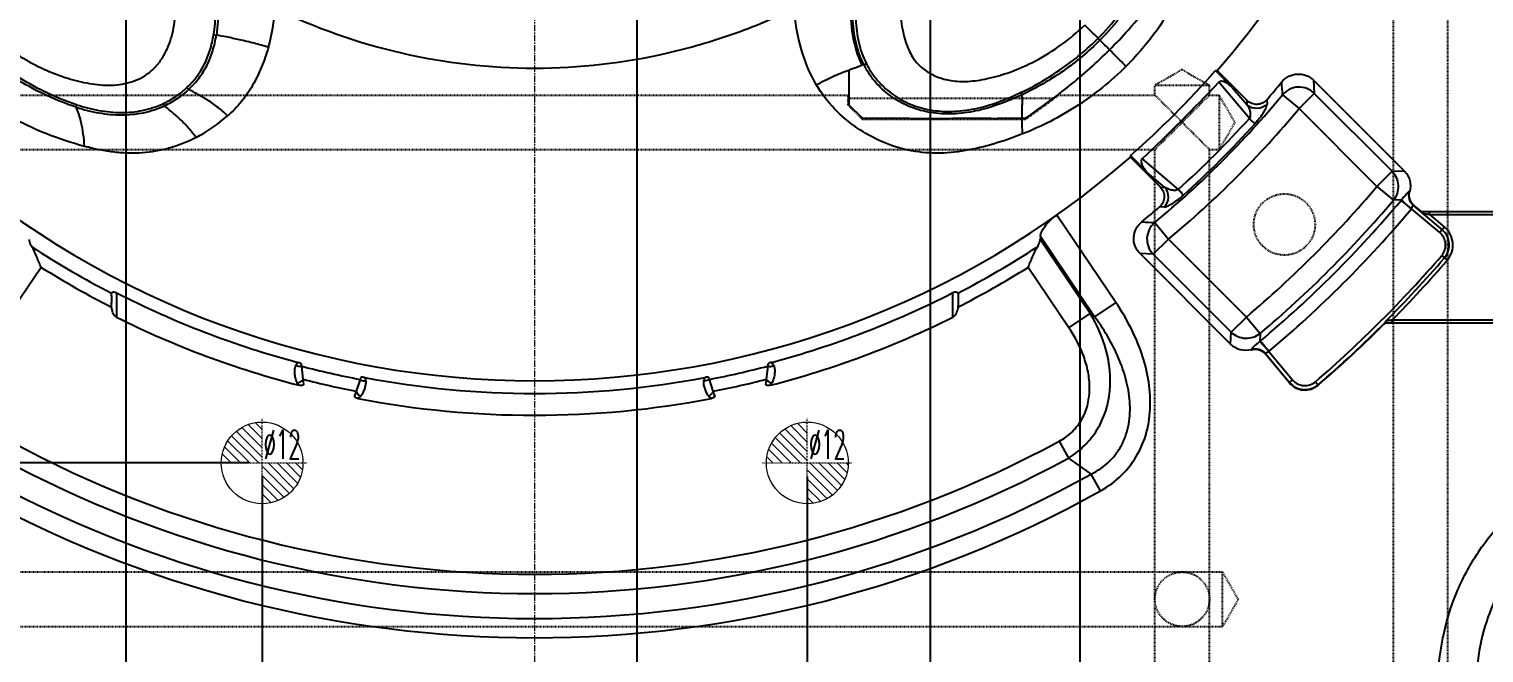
# Model space of a CAD drawing. Header units: millimetres. Extents: x 2164 to 3649, y 875 to 1925.
# Drawn here: x 2832.6 to 3046, y 1226.9 to 1318.5 of the extents above; entities that cross this region are included whole.
import ezdxf

# ---------------------------------------------------------------- set-up
doc = ezdxf.new("R2010")
doc.units = ezdxf.units.MM
doc.linetypes.add('CENTER', pattern=[0.6, 0.375, -0.075, 0.075, -0.075])
doc.linetypes.add('HIDDEN', pattern=[0.2, 0.1, -0.1])
doc.layers.add('21', color=7, linetype='Continuous')
for name, color, linetype, lineweight in [('center', 1, 'CENTER', 9), ('dim', 82, 'Continuous', 9), ('epin', 13, 'Continuous', 9)]:
    doc.layers.add(name, color=color, linetype=linetype, lineweight=lineweight)
doc.styles.get("Standard").update_dxf_attribs({"font": 'arial.ttf'})
doc.styles.add('TXT05', font='txt.shx', dxfattribs={"width": 0.5, "bigfont": 'gbcbig.shx'})
doc.dimstyles.new('ISO-25', dxfattribs={"dimscale": 4, "dimtxt": 2.5, "dimasz": 2.5, "dimexe": 1.25, "dimexo": 0.625, "dimtad": 1, "dimtxsty": 'Standard', "dimcen": 2.5, "dimadec": 0, "dimazin": 0, "dimtfac": 1, "dimtmove": 0, "dimatfit": 3, "dimfxl": 0, "dimarcsym": 0})

# ---------------------------------------------------------------- blocks, each defined once
blk = doc.blocks.new('epin_ejp_12')
at = {"layer": 'epin'}
h = blk.add_hatch(dxfattribs=at)
h.set_pattern_fill('_ANSI31', color=123, scale=0.3, angle=90, style=0)
h.set_pattern_definition([(135, (-280.0935, 312.8935), (-0.6735192, -0.6735192), [])])
h.paths.add_polyline_path([(0, 6, 0.414214), (-6, 0), (0, 0)])
h.paths.add_polyline_path([(6, 0), (0, 0), (0, -6, 0.414214)])
at = {"layer": 'epin', "color": 1, "linetype": 'CENTER', "ltscale": 0.373186}
for p, q in [((0, -6.6), (0, 6.6)), ((-6.6, 0), (6.6, 0))]:
    blk.add_line(p, q, dxfattribs=at)
at = {"layer": 'epin'}
blk.add_circle((0, 0), 6, dxfattribs=at)
at = {"layer": 'epin', "color": 6, "style": 'TXT05', "width": 0.5}
blk.add_text('%%c12', height=4.2, dxfattribs=at).set_placement((0.24, 0.6))
blk = doc.blocks.new('*D6')
at = {"layer": 'Defpoints', "color": 0, "transparency": 16777216}
for p in [(2906.76, 1399.78), (2946.76, 1254.78), (2946.76, 1163.77)]:
    blk.add_point(p, dxfattribs=at)
at = {"layer": 'dim', "color": 0, "lineweight": -2, "transparency": 16777216}
blk.add_line((2946.76, 1252.78), (2946.76, 1147.08), dxfattribs=at)
at = {"layer": 'dim', "color": 0, "transparency": 16777216, "insert": (2939.66, 1154.42), "char_height": 10, "attachment_point": 5, "rotation": 90}
blk.add_mtext('40', dxfattribs=at)
blk = doc.blocks.new('*D7')
at = {"layer": 'Defpoints', "color": 0, "transparency": 16777216}
for p in [(2906.76, 1399.78), (2906.76, 1189.78), (2906.76, 1161.49)]:
    blk.add_point(p, dxfattribs=at)
at = {"layer": 'dim', "color": 0, "lineweight": -2, "transparency": 16777216}
blk.add_line((2906.76, 1187.78), (2906.76, 1152.97), dxfattribs=at)
at = {"layer": 'dim', "color": 0, "transparency": 16777216, "insert": (2899.66, 1156.23), "char_height": 10, "attachment_point": 5, "rotation": 90}
blk.add_mtext('0', dxfattribs=at)
blk = doc.blocks.new('*D8')
at = {"layer": 'Defpoints', "color": 0, "transparency": 16777216}
for p in [(2906.76, 1399.78), (2866.76, 1254.78), (2866.76, 1161.36)]:
    blk.add_point(p, dxfattribs=at)
at = {"layer": 'dim', "color": 0, "lineweight": -2, "transparency": 16777216}
blk.add_line((2866.76, 1252.78), (2866.76, 1144.66), dxfattribs=at)
at = {"layer": 'dim', "color": 0, "transparency": 16777216, "insert": (2859.66, 1152.01), "char_height": 10, "attachment_point": 5, "rotation": 90}
blk.add_mtext('40', dxfattribs=at)
blk = doc.blocks.new('*D11')
at = {"layer": 'Defpoints', "color": 0, "transparency": 16777216}
for p in [(2826.76, 1461.78), (2906.76, 1399.78), (2826.76, 1163.86)]:
    blk.add_point(p, dxfattribs=at)
at = {"layer": 'dim', "color": 0, "lineweight": -2, "transparency": 16777216}
blk.add_line((2826.76, 1459.78), (2826.76, 1147.56), dxfattribs=at)
at = {"layer": 'dim', "color": 0, "transparency": 16777216, "insert": (2819.66, 1154.71), "char_height": 10, "attachment_point": 5, "rotation": 90}
blk.add_mtext('80', dxfattribs=at)
blk = doc.blocks.new('*D12')
at = {"layer": 'Defpoints', "color": 0, "transparency": 16777216}
for p in [(2906.76, 1399.78), (2685.49, 1254.78), (2866.76, 1254.78)]:
    blk.add_point(p, dxfattribs=at)
at = {"layer": 'dim', "color": 0, "lineweight": -2, "transparency": 16777216}
blk.add_line((2864.76, 1254.78), (2662.27, 1254.78), dxfattribs=at)
at = {"layer": 'dim', "color": 0, "transparency": 16777216, "insert": (2672.88, 1261.88), "char_height": 10, "attachment_point": 5}
blk.add_mtext('145', dxfattribs=at)
blk = doc.blocks.new('*D23')
at = {"layer": 'Defpoints', "color": 0, "transparency": 16777216}
for p in [(2906.76, 1399.78), (2986.76, 1337.78), (2986.76, 1163.48)]:
    blk.add_point(p, dxfattribs=at)
at = {"layer": 'dim', "color": 0, "lineweight": -2, "transparency": 16777216}
blk.add_line((2986.76, 1335.78), (2986.76, 1147.18), dxfattribs=at)
at = {"layer": 'dim', "color": 0, "transparency": 16777216, "insert": (2979.66, 1154.33), "char_height": 10, "attachment_point": 5, "rotation": 90}
blk.add_mtext('80', dxfattribs=at)
blk = doc.blocks.new('*D24')
at = {"layer": 'Defpoints', "color": 0, "transparency": 16777216}
for p in [(2906.76, 1399.78), (2921.76, 1339.78), (2921.76, 1165.15)]:
    blk.add_point(p, dxfattribs=at)
at = {"layer": 'dim', "color": 0, "lineweight": -2, "transparency": 16777216}
blk.add_line((2921.76, 1337.78), (2921.76, 1149.69), dxfattribs=at)
at = {"layer": 'dim', "color": 0, "transparency": 16777216, "insert": (2914.66, 1156.42), "char_height": 10, "attachment_point": 5, "rotation": 90}
blk.add_mtext('15', dxfattribs=at)
blk = doc.blocks.new('*D25')
at = {"layer": 'Defpoints', "color": 0, "transparency": 16777216}
for p in [(2846.76, 1414.78), (2906.76, 1399.78), (2846.76, 1161.71)]:
    blk.add_point(p, dxfattribs=at)
at = {"layer": 'dim', "color": 0, "lineweight": -2, "transparency": 16777216}
blk.add_line((2846.76, 1412.78), (2846.76, 1145.37), dxfattribs=at)
at = {"layer": 'dim', "color": 0, "transparency": 16777216, "insert": (2839.66, 1152.54), "char_height": 10, "attachment_point": 5, "rotation": 90}
blk.add_mtext('60', dxfattribs=at)
blk = doc.blocks.new('*D33')
at = {"layer": 'Defpoints', "color": 0, "transparency": 16777216}
for p in [(2906.76, 1399.78), (2964.76, 1376.99), (2964.76, 1164.76)]:
    blk.add_point(p, dxfattribs=at)
at = {"layer": 'dim', "color": 0, "lineweight": -2, "transparency": 16777216}
blk.add_line((2964.76, 1374.99), (2964.76, 1148.42), dxfattribs=at)
at = {"layer": 'dim', "color": 0, "transparency": 16777216, "insert": (2957.66, 1155.59), "char_height": 10, "attachment_point": 5, "rotation": 90}
blk.add_mtext('58', dxfattribs=at)

msp = doc.modelspace()

# ---------------------------------------------------------------- linework, layer by layer
at = {"layer": '21', "color": 8, "linetype": 'HIDDEN'}
for p, q in [((3032.76, 1189.779), (3032.76, 1360.779)), ((3040.76, 1189.779), (3040.76, 1360.779)), ((3001.76, 1312.511), (2997.76, 1310.202)), ((3001.76, 1312.511), (3005.76, 1310.202)), ((2706.76, 1308.779), (2952.735, 1308.779)), ((2952.735, 1307.318), (2952.735, 1308.779)), ((2983.635, 1308.779), (2997.76, 1308.779)), ((3005.76, 1310.202), (2997.76, 1310.202)), ((2997.76, 1308.779), (2997.76, 1310.202)), ((2997.76, 1308.779), (3001.76, 1304.779)), ((3005.76, 1308.779), (3001.76, 1304.779)), ((3005.76, 1308.779), (3005.76, 1310.202)), ((3005.76, 1308.779), (3007.183, 1308.779)), ((3009.493, 1304.779), (3007.183, 1308.779)), ((3007.183, 1308.779), (3007.183, 1300.779)), ((2982.956, 1308.263), (2952.735, 1308.263)), ((2954.793, 1305.259), (2952.735, 1307.318)), ((2954.793, 1305.259), (2978.801, 1305.259)), ((2997.76, 1300.779), (3001.76, 1304.779)), ((3005.76, 1300.779), (3001.76, 1304.779)), ((3009.493, 1304.779), (3007.183, 1300.779)), ((2706.76, 1300.779), (2997.76, 1300.779)), ((2997.76, 1189.779), (2997.76, 1300.779)), ((3005.76, 1300.779), (3007.183, 1300.779)), ((3005.76, 1189.779), (3005.76, 1300.779)), ((2706.77, 1238.779), (3007.683, 1238.779)), ((3009.993, 1234.779), (3007.683, 1238.779)), ((3007.683, 1230.779), (3007.683, 1238.779)), ((3009.993, 1234.779), (3007.683, 1230.779)), ((2707.577, 1230.779), (3007.683, 1230.779))]:
    msp.add_line(p, q, dxfattribs=at)
at = {"layer": '21', "color": 7, "linetype": 'Continuous'}
for p, q in [((3009.167, 1309.853), (3006.648, 1312.373)), ((3006.896, 1312.374), (3011.295, 1307.975)), ((3011.624, 1305.352), (3007.13, 1310.645)), ((3021.045, 1310.953), (3034.328, 1297.67)), ((3021.045, 1310.953), (3021.139, 1309.024)), ((3009.167, 1309.853), (3011.32, 1307.316)), ((3016.485, 1308.807), (3018.911, 1306.796)), ((3018.911, 1306.796), (3021.139, 1309.024)), ((3032.571, 1297.593), (3021.139, 1309.024)), ((2954.835, 1305.359), (2952.835, 1307.359)), ((3011.32, 1307.316), (3011.295, 1307.975)), ((3014.186, 1308.089), (3014.207, 1307.425)), ((3030.342, 1295.364), (3018.911, 1306.796)), ((2998.567, 1295.247), (2994.17, 1299.644)), ((2994.171, 1299.892), (2996.691, 1297.372)), ((2995.9, 1299.409), (3001.189, 1294.918)), ((2999.225, 1295.222), (2996.691, 1297.372)), ((3032.571, 1297.593), (3030.342, 1295.364)), ((3032.571, 1297.593), (3034.328, 1297.67)), ((2998.567, 1295.247), (2999.225, 1295.222)), ((3030.342, 1295.364), (3032.749, 1293.33)), ((3035.14, 1294.6), (3035.09, 1294.595)), ((2999.116, 1292.335), (2998.453, 1292.356)), ((3033.932, 1293.393), (3032.749, 1293.33)), ((3039.563, 1288.58), (3035.388, 1292.064)), ((3035.708, 1292.552), (3035.782, 1292.56)), ((3036.885, 1291.574), (3035.708, 1292.552)), ((3052.56, 1291.634), (3036.897, 1291.634)), ((3036.91, 1291.478), (3039.904, 1288.99)), ((3038.035, 1291.237), (3038.035, 1291.634)), ((2992.024, 1278.346), (2983.377, 1291.166)), ((2997.735, 1290.057), (2999.746, 1287.631)), ((3038.035, 1291.237), (3052.56, 1291.237)), ((3038.035, 1291.237), (3040.245, 1289.4)), ((3040.245, 1289.4), (3039.563, 1288.58)), ((2980.961, 1288.025), (2980.93, 1287.592)), ((2988.255, 1276.732), (2980.93, 1287.592)), ((2988.907, 1276.244), (2980.961, 1288.025)), ((2997.518, 1285.403), (2999.746, 1287.631)), ((2999.746, 1287.631), (3011.177, 1276.2)), ((2997.518, 1285.403), (2995.589, 1285.497)), ((3008.872, 1272.214), (2995.589, 1285.497)), ((2997.518, 1285.403), (3008.949, 1273.971)), ((3039.843, 1285.232), (3040.651, 1284.536)), ((2834.329, 1283.487), (2828.362, 1274.641)), ((2985.139, 1274.631), (2979.165, 1283.487)), ((2844.64, 1279.322), (2844.64, 1278.313)), ((2845.399, 1279.758), (2845.405, 1276.164)), ((2968.122, 1276.181), (2968.128, 1279.775)), ((2968.887, 1279.339), (2968.887, 1278.33)), ((2985.139, 1274.631), (2988.255, 1276.732)), ((2988.255, 1276.732), (2988.907, 1276.244)), ((2992.024, 1278.346), (2988.907, 1276.244)), ((3011.177, 1276.2), (3008.949, 1273.971)), ((3011.177, 1276.2), (3013.211, 1273.792)), ((3031.575, 1275.36), (3067.56, 1275.36)), ((3067.56, 1275.757), (3032.563, 1275.757)), ((3032.563, 1275.36), (3032.563, 1275.757)), ((3008.872, 1272.214), (3008.949, 1273.971)), ((3013.211, 1273.792), (3013.149, 1272.61)), ((3011.946, 1271.452), (3011.942, 1271.401)), ((3013.981, 1270.759), (3013.99, 1270.833)), ((3017.466, 1266.567), (3013.981, 1270.759)), ((3013.99, 1270.833), (3017.507, 1266.601)), ((3014.477, 1271.154), (3017.961, 1266.979)), ((2872.801, 1267.052), (2872.569, 1268.985)), ((2940.953, 1268.992), (2940.72, 1267.06)), ((2872.893, 1266.292), (2872.801, 1267.052)), ((2881.137, 1267.041), (2880.555, 1265.307)), ((2932.964, 1265.312), (2932.383, 1267.046)), ((2940.72, 1267.06), (2940.629, 1266.299)), ((3017.961, 1266.979), (3017.466, 1266.567)), ((3021.309, 1266.699), (3021.73, 1266.21)), ((2880.555, 1265.307), (2880.327, 1264.625)), ((2933.193, 1264.63), (2932.964, 1265.312)), ((2983.714, 1257.971), (2985.063, 1255.485)), ((2989.771, 1250.672), (2988.395, 1253.143))]:
    msp.add_line(p, q, dxfattribs=at)
msp.add_lwpolyline([(2881.223, 1267.298), (2881.213, 1267.285), (2881.198, 1267.273), (2881.182, 1267.265)], dxfattribs=at)
at = {"layer": '21', "color": 8, "linetype": 'HIDDEN'}
for centre, radius in [((3016.76, 1289.779), 4.5), ((3001.76, 1234.779), 4)]:
    msp.add_circle(centre, radius, dxfattribs=at)
at = {"layer": '21', "color": 7, "linetype": 'Continuous'}
for centre, radius, start, end in [((2906.747, 1399.765), 132.914, 318.89166, 343.06632), ((2839.619, 1323.462), 29.106, 344.74544, 356.13381), ((2978.566, 1253.817), 63.951, 111.59467, 111.80324), ((2906.747, 1399.765), 132.726, 311.19745, 318.82084), ((2783.728, 1522.711), 308.027, 313.53599, 316.49116), ((2906.764, 1399.779), 141.233, 319.51753, 320.9025), ((2646.435, 1287.543), 370.66, 3.28876, 3.58374), ((2906.764, 1399.779), 142.53, 309.6622, 320.33721), ((3018.911, 1306.796), 3.151, 44.99938, 140.33721), ((2906.764, 1399.779), 145.681, 309.6622, 320.33721), ((2846.9, 1322.234), 22.158, 297.30294, 311.86696), ((2978.508, 1351.23), 45.871, 269.68147, 270.32752), ((2905.452, 1401.096), 142.966, 312.04011, 317.95641), ((2906.114, 1400.433), 143.154, 312.02171, 317.97483), ((2906.747, 1399.765), 132.914, 228.88273, 311.12661), ((2906.764, 1399.779), 161.784, 310.19475, 319.80459), ((2906.764, 1399.779), 141.233, 309.09691, 310.48191), ((2906.764, 1399.779), 164.936, 310.19475, 319.80459), ((2906.764, 1399.779), 165.8, 309.94725, 320.0521), ((2906.764, 1399.779), 167.77, 309.94347, 320.05587), ((3045.953, 1283.201), 15.76, 139.70842, 140.05216), ((3019.005, 1660.108), 370.662, 266.41535, 266.71033), ((2999.746, 1287.631), 3.151, 129.6622, 224.99938), ((3038.058, 1286.769), 3.422, 319.27993, 50.27221), ((3038.058, 1286.769), 2.355, 319.27993, 50.27221), ((3038.058, 1286.769), 2.889, 319.27993, 50.27221), ((2906.747, 1399.765), 135.173, 236.92117, 242.66503), ((2906.747, 1399.765), 135.173, 297.35088, 303.07883), ((2906.764, 1399.779), 175.588, 310.71942, 319.27993), ((2906.747, 1399.765), 136.986, 238.08535, 243.05404), ((2906.747, 1399.765), 136.986, 296.96161, 301.91465), ((2906.764, 1399.779), 176.121, 315.1412, 319.27993), ((2906.764, 1399.779), 176.655, 315.40755, 319.27993), ((2906.747, 1399.765), 134.779, 242.92378, 255.08804), ((2906.747, 1399.765), 134.779, 284.94544, 297.09219), ((2906.747, 1399.765), 137.986, 243.60551, 255.49248), ((2906.747, 1399.765), 137.986, 284.51985, 296.41), ((2906.764, 1399.779), 176.179, 310.71942, 315.11127), ((2906.764, 1399.779), 176.233, 310.71942, 315.09024), ((3023.34, 1260.588), 15.76, 129.94719, 130.29105), ((2906.747, 1399.765), 135.173, 255.35408, 259.07858), ((2906.747, 1399.765), 135.173, 280.93259, 284.65838), ((2906.747, 1399.765), 136.986, 255.65251, 258.9773), ((2906.747, 1399.765), 134.779, 259.32031, 280.69086), ((2880.865, 1266.751), 1.069, 26.91103, 32.24956), ((2906.747, 1399.765), 136.986, 281.03372, 284.35975), ((3019.773, 1268.484), 3, 219.72713, 310.71942), ((3019.773, 1268.484), 2.946, 219.72713, 310.71942), ((3019.773, 1268.484), 2.355, 219.72713, 310.71942), ((2906.747, 1399.765), 137.986, 259.17303, 280.83705), ((2906.76, 1399.779), 161.343, 241.50452, 298.48688), ((2906.76, 1399.779), 164.172, 241.50452, 298.48688), ((2906.76, 1399.779), 167.828, 240.88633, 299.10529), ((2906.76, 1399.779), 170.657, 240.88633, 299.10529)]:
    msp.add_arc(centre, radius, start, end, dxfattribs=at)
for points, knots in [([(2859.644, 1317.616), (2859.831, 1318.712), (2860.011, 1320.947), (2859.62, 1325.502), (2858.269, 1330.03), (2856.108, 1334.275), (2854.201, 1337.34), (2852.139, 1340.227), (2850.602, 1341.989), (2849.791, 1342.809)], [0, 0, 0, 0, 0.1192729, 0.2391719, 0.4891579, 0.61961, 0.7497571, 0.8761928, 1, 1, 1, 1]), ([(2850.082, 1343.101), (2850.566, 1342.593), (2851.482, 1341.586), (2852.727, 1340.054), (2853.825, 1338.572), (2855.098, 1336.716), (2856.499, 1334.406), (2857.982, 1331.54), (2859.189, 1328.476), (2859.885, 1325.746), (2860.213, 1323.438), (2860.365, 1320.887), (2860.258, 1318.904), (2860.047, 1317.565)], [0, 0, 0, 0, 0.0742213, 0.1439189, 0.2087754, 0.2692962, 0.3819747, 0.4944176, 0.6102208, 0.7296899, 0.7914623, 0.856566, 1, 1, 1, 1]), ([(2825.723, 1318.742), (2826.124, 1318.34), (2826.969, 1317.583), (2828.294, 1316.519), (2829.65, 1315.502), (2831.058, 1314.565), (2832.507, 1313.705), (2834.481, 1312.668), (2837.033, 1311.584), (2839.677, 1310.8), (2841.823, 1310.396), (2843.958, 1310.163), (2846.112, 1310.266), (2848.147, 1310.858), (2849.561, 1311.564), (2850.81, 1312.539), (2851.853, 1313.747), (2852.675, 1315.134), (2853.299, 1316.641), (2853.729, 1318.234), (2854.062, 1320.434), (2854.084, 1323.253), (2853.419, 1326.589), (2852.075, 1329.724), (2850.602, 1332.151), (2849.289, 1334.002), (2848.591, 1334.897), (2848.227, 1335.333)], [0, 0, 0, 0, 0.0321184, 0.0641756, 0.0961792, 0.1280856, 0.159872, 0.1915255, 0.2543419, 0.3164789, 0.3472845, 0.3778678, 0.4380258, 0.4677587, 0.4973295, 0.5269753, 0.55686, 0.5871599, 0.6178725, 0.6489542, 0.6803518, 0.7436728, 0.8074636, 0.8715297, 0.9357365, 0.9678663, 1, 1, 1, 1]), ([(2966.751, 1335.745), (2965.879, 1334.632), (2964.547, 1332.883), (2962.904, 1330.442), (2961.808, 1328.544), (2961.01, 1326.706), (2960.535, 1324.953), (2960.321, 1323.273), (2960.312, 1321.102), (2960.568, 1318.992), (2961.044, 1317.019), (2961.588, 1315.404), (2962.325, 1314.035), (2963.278, 1313.009), (2964.302, 1312.189), (2965.809, 1311.371), (2967.939, 1310.795), (2970.447, 1310.714), (2973.365, 1311.161), (2976.722, 1312.136), (2980.404, 1313.774), (2984.084, 1316.095), (2986.396, 1318.005), (2987.458, 1319.053)], [0, 0, 0, 0, 0.0813787, 0.1264739, 0.1692607, 0.2073758, 0.2414944, 0.2734185, 0.3045897, 0.3662675, 0.395151, 0.4213181, 0.4643287, 0.483175, 0.5016157, 0.5396599, 0.580927, 0.6274538, 0.6829999, 0.7502207, 0.8281612, 0.9141125, 1, 1, 1, 1]), ([(2989.418, 1317.102), (2990.506, 1318.19), (2992.551, 1320.504), (2995.209, 1324.266), (2997.435, 1328.261), (2998.56, 1331.08), (2999.015, 1332.514)], [0, 0, 0, 0, 0.252138, 0.5046016, 0.7534735, 1, 1, 1, 1]), ([(2999.378, 1332.457), (2998.437, 1329.549), (2996.376, 1325.369), (2992.865, 1320.288), (2990.798, 1317.941), (2989.684, 1316.833)], [0, 0, 0, 0, 0.4950651, 0.7454965, 1, 1, 1, 1]), ([(3005.267, 1333.714), (3005.021, 1332.773), (3004.461, 1330.895), (3003.454, 1328.133), (3002.284, 1325.408), (3000.445, 1321.836), (2997.671, 1317.551), (2994.976, 1314.451), (2993.524, 1312.997)], [0, 0, 0, 0, 0.1211409, 0.2438768, 0.3661131, 0.4902461, 0.7440637, 1, 1, 1, 1]), ([(2991.104, 1315.417), (2992.046, 1316.351), (2994.323, 1318.767), (2997.679, 1322.885), (3000.013, 1326.112), (3001.149, 1327.745)], [0, 0, 0, 0, 0.2500203, 0.6250151, 1, 1, 1, 1]), ([(2868.658, 1321.499), (2874.556, 1318.637), (2887.048, 1314.247), (2906.74, 1311.975), (2923.179, 1313.875), (2935.802, 1317.531), (2941.879, 1320.064), (2944.833, 1321.496)], [0, 0, 0, 0, 0.2499302, 0.4997953, 0.7496651, 0.8748557, 1, 1, 1, 1]), ([(2948.112, 1310.25), (2947.105, 1311.914), (2945.629, 1315.616), (2944.973, 1319.515), (2944.833, 1321.496)], [0, 0, 0, 0, 0.4946505, 1, 1, 1, 1]), ([(2954.814, 1313.192), (2954.129, 1314.558), (2953.237, 1317.582), (2953.141, 1320.695), (2953.219, 1322.26)], [0, 0, 0, 0, 0.4938543, 1, 1, 1, 1]), ([(2955.029, 1313.279), (2954.694, 1313.952), (2953.998, 1315.732), (2953.433, 1318.765), (2953.394, 1321.086), (2953.45, 1322.249)], [0, 0, 0, 0, 0.2454202, 0.6201526, 1, 1, 1, 1]), ([(2953.869, 1322.218), (2953.829, 1321.438), (2953.822, 1319.517), (2954.177, 1316.522), (2954.911, 1314.398), (2955.4, 1313.433)], [0, 0, 0, 0, 0.2602132, 0.6393649, 1, 1, 1, 1]), ([(2855.728, 1309.868), (2856.778, 1310.859), (2858.121, 1312.665), (2859.186, 1315.414), (2859.523, 1316.877), (2859.644, 1317.616)], [0, 0, 0, 0, 0.4912828, 0.7452038, 1, 1, 1, 1]), ([(2856.019, 1309.622), (2856.564, 1310.138), (2857.564, 1311.251), (2858.742, 1313.165), (2859.588, 1315.285), (2859.924, 1316.789), (2860.047, 1317.565)], [0, 0, 0, 0, 0.2481769, 0.4920463, 0.7401079, 1, 1, 1, 1]), ([(2859.644, 1317.616), (2859.748, 1317.585), (2859.885, 1317.581), (2860.02, 1317.57), (2860.047, 1317.565)], [0, 0, 0, 0, 0.7957102, 1, 1, 1, 1]), ([(2867.699, 1315.804), (2867, 1315.999), (2865.588, 1316.388), (2863.531, 1316.877), (2861.68, 1317.276), (2860.546, 1317.488), (2860.047, 1317.565)], [0, 0, 0, 0, 0.2769808, 0.5594279, 0.8072369, 1, 1, 1, 1]), ([(2978.145, 1309.177), (2979.182, 1309.668), (2981.215, 1310.75), (2985.103, 1313.235), (2987.782, 1315.468), (2989.418, 1317.102)], [0, 0, 0, 0, 0.2486675, 0.498663, 1, 1, 1, 1]), ([(2989.418, 1317.102), (2989.444, 1317.075), (2989.533, 1316.986), (2989.621, 1316.895), (2989.684, 1316.833)], [0, 0, 0, 0, 0.3004065, 1, 1, 1, 1]), ([(2839.494, 1306.989), (2836.561, 1307.937), (2830.878, 1310.628), (2825.936, 1314.507), (2823.717, 1316.727)], [0, 0, 0, 0, 0.4954105, 1, 1, 1, 1]), ([(2839.551, 1307.35), (2836.658, 1308.29), (2831.057, 1310.975), (2826.175, 1314.803), (2823.978, 1316.997)], [0, 0, 0, 0, 0.4948112, 1, 1, 1, 1]), ([(2867.699, 1315.804), (2867.405, 1314.822), (2866.742, 1312.909), (2865.442, 1310.203), (2863.793, 1307.757), (2862.429, 1306.356), (2861.688, 1305.733)], [0, 0, 0, 0, 0.2586582, 0.5100581, 0.7556672, 1, 1, 1, 1]), ([(2989.684, 1316.833), (2988.029, 1315.166), (2984.424, 1312.155), (2980.356, 1309.816), (2978.258, 1308.827)], [0, 0, 0, 0, 0.5031501, 1, 1, 1, 1]), ([(2978.77, 1305.359), (2980.945, 1306.883), (2985.24, 1310.01), (2989.236, 1313.53), (2991.104, 1315.417)], [0, 0, 0, 0, 0.5000384, 1, 1, 1, 1]), ([(2991.104, 1315.417), (2990.964, 1315.557), (2990.491, 1316.029), (2990.019, 1316.503), (2989.684, 1316.833)], [0, 0, 0, 0, 0.2962271, 1, 1, 1, 1]), ([(2993.522, 1312.998), (2993.31, 1313.211), (2992.504, 1314.016), (2991.698, 1314.822), (2991.104, 1315.417)], [0, 0, 0, 0, 0.2631874, 1, 1, 1, 1]), ([(2840.697, 1301.248), (2838.776, 1301.76), (2834.998, 1302.992), (2829.602, 1305.569), (2824.525, 1308.869), (2821.435, 1311.535), (2819.978, 1312.997)], [0, 0, 0, 0, 0.2476715, 0.4936812, 0.7428605, 1, 1, 1, 1]), ([(2952.832, 1312.449), (2953.019, 1312.518), (2953.682, 1312.76), (2954.342, 1313.008), (2954.814, 1313.192)], [0, 0, 0, 0, 0.2826184, 1, 1, 1, 1]), ([(2955.029, 1313.279), (2955.091, 1313.282), (2955.221, 1313.327), (2955.34, 1313.39), (2955.4, 1313.433)], [0, 0, 0, 0, 0.4581484, 1, 1, 1, 1]), ([(2978.258, 1308.827), (2977.165, 1308.307), (2974.958, 1307.365), (2971.56, 1306.352), (2968.168, 1305.922), (2964.916, 1306.091), (2961.891, 1306.901), (2959.173, 1308.369), (2957.192, 1310.081), (2955.854, 1311.788), (2955.287, 1312.763), (2955.029, 1313.279)], [0, 0, 0, 0, 0.1375682, 0.2721923, 0.4015567, 0.5241298, 0.6399394, 0.7542974, 0.872299, 0.9344753, 1, 1, 1, 1]), ([(2955.4, 1313.433), (2955.644, 1312.95), (2956.186, 1312.027), (2957.139, 1310.776), (2958.208, 1309.696), (2959.746, 1308.491), (2961.899, 1307.3), (2964.824, 1306.472), (2968.02, 1306.282), (2971.388, 1306.678), (2974.215, 1307.517), (2976.465, 1308.41), (2977.592, 1308.915), (2978.145, 1309.177)], [0, 0, 0, 0, 0.0627469, 0.1238226, 0.1820889, 0.2384746, 0.3501038, 0.4651263, 0.5882716, 0.7191353, 0.8567323, 0.9289773, 1, 1, 1, 1]), ([(2993.522, 1312.998), (2992.43, 1311.9), (2990.129, 1309.841), (2986.406, 1307.138), (2982.477, 1304.86), (2979.734, 1303.623), (2978.35, 1303.075)], [0, 0, 0, 0, 0.2547661, 0.5063143, 0.7551918, 1, 1, 1, 1]), ([(2948.112, 1310.25), (2948.504, 1310.479), (2949.292, 1310.924), (2950.852, 1311.694), (2952.051, 1312.16), (2952.832, 1312.449)], [0, 0, 0, 0, 0.2611807, 0.5206755, 1, 1, 1, 1]), ([(2952.834, 1312.447), (2952.833, 1311.606), (2952.841, 1309.91), (2952.828, 1308.214), (2952.835, 1307.359)], [0, 0, 0, 0, 0.4959241, 1, 1, 1, 1]), ([(3006.648, 1312.373), (3006.688, 1312.372), (3006.771, 1312.38), (3006.854, 1312.373), (3006.896, 1312.374)], [0, 0, 0, 0, 0.4901654, 1, 1, 1, 1]), ([(3009.167, 1309.853), (3009.028, 1309.993), (3008.734, 1310.256), (3008.326, 1310.537), (3007.97, 1310.708), (3007.686, 1310.794), (3007.386, 1310.814), (3007.195, 1310.718), (3007.13, 1310.645)], [0, 0, 0, 0, 0.250091, 0.5000682, 0.6251726, 0.7502283, 0.87532, 1, 1, 1, 1]), ([(3016.371, 1310.712), (3016.649, 1311.047), (3017.348, 1311.619), (3018.651, 1311.949), (3019.982, 1311.759), (3020.735, 1311.26), (3021.045, 1310.953)], [0, 0, 0, 0, 0.2500322, 0.5000257, 0.7500019, 1, 1, 1, 1]), ([(2852.236, 1307.509), (2852.878, 1307.802), (2854.114, 1308.494), (2855.216, 1309.384), (2855.728, 1309.868)], [0, 0, 0, 0, 0.5003249, 1, 1, 1, 1]), ([(2856.019, 1309.622), (2855.493, 1309.124), (2854.366, 1308.209), (2853.099, 1307.5), (2852.445, 1307.198)], [0, 0, 0, 0, 0.5015612, 1, 1, 1, 1]), ([(2855.728, 1309.868), (2855.766, 1309.81), (2855.857, 1309.719), (2855.963, 1309.638), (2856.019, 1309.622)], [0, 0, 0, 0, 0.5418474, 1, 1, 1, 1]), ([(2861.688, 1305.733), (2861.202, 1306.21), (2860.204, 1307.066), (2858.671, 1308.12), (2857.259, 1308.91), (2856.388, 1309.38), (2856.019, 1309.622)], [0, 0, 0, 0, 0.2961878, 0.5701952, 0.8080762, 1, 1, 1, 1]), ([(2978.351, 1303.072), (2976.985, 1302.534), (2974.219, 1301.57), (2969.997, 1300.533), (2965.732, 1300.101), (2961.548, 1300.533), (2957.591, 1301.851), (2953.925, 1303.895), (2950.623, 1306.658), (2948.855, 1308.988), (2948.111, 1310.252)], [0, 0, 0, 0, 0.1291106, 0.2572003, 0.3814417, 0.5040799, 0.6240044, 0.7456351, 0.8710601, 1, 1, 1, 1]), ([(2978.258, 1308.827), (2978.26, 1308.846), (2978.25, 1308.895), (2978.219, 1309.013), (2978.181, 1309.112), (2978.145, 1309.177)], [0, 0, 0, 0, 0.1517984, 0.3984082, 1, 1, 1, 1]), ([(2978.258, 1308.827), (2978.249, 1308.63), (2978.271, 1308.172), (2978.26, 1307.392), (2978.246, 1306.434), (2978.246, 1305.735), (2978.253, 1305.359)], [0, 0, 0, 0, 0.1708497, 0.3953653, 0.6751241, 1, 1, 1, 1]), ([(2839.551, 1307.35), (2839.524, 1307.282), (2839.498, 1307.18), (2839.487, 1307.059), (2839.487, 1307.007), (2839.494, 1306.989)], [0, 0, 0, 0, 0.5951759, 0.8420334, 1, 1, 1, 1]), ([(2839.494, 1306.989), (2840.579, 1306.638), (2842.766, 1306.082), (2846.098, 1305.767), (2849.379, 1306.071), (2851.462, 1306.745), (2852.445, 1307.198)], [0, 0, 0, 0, 0.2583451, 0.5093259, 0.7546816, 1, 1, 1, 1]), ([(2840.697, 1301.248), (2840.664, 1301.85), (2840.55, 1303.01), (2840.271, 1304.61), (2839.899, 1305.922), (2839.617, 1306.671), (2839.494, 1306.989)], [0, 0, 0, 0, 0.307068, 0.5925066, 0.8263, 1, 1, 1, 1]), ([(2839.551, 1307.35), (2840.616, 1307.004), (2842.245, 1306.588), (2844.438, 1306.278), (2846.052, 1306.183), (2847.636, 1306.25), (2849.198, 1306.493), (2850.742, 1306.901), (2851.747, 1307.286), (2852.236, 1307.509)], [0, 0, 0, 0, 0.2588614, 0.3867, 0.511123, 0.6317288, 0.7521571, 0.875619, 1, 1, 1, 1]), ([(2852.236, 1307.509), (2852.256, 1307.442), (2852.315, 1307.331), (2852.395, 1307.224), (2852.445, 1307.198)], [0, 0, 0, 0, 0.553524, 1, 1, 1, 1]), ([(2857.063, 1302.544), (2856.678, 1303.083), (2855.879, 1304.074), (2854.631, 1305.356), (2853.466, 1306.35), (2852.746, 1306.925), (2852.445, 1307.198)], [0, 0, 0, 0, 0.3021096, 0.579434, 0.814847, 1, 1, 1, 1]), ([(3014.186, 1308.089), (3014.008, 1307.888), (3013.573, 1307.543), (3012.767, 1307.35), (3011.949, 1307.479), (3011.489, 1307.788), (3011.295, 1307.975)], [0, 0, 0, 0, 0.2501415, 0.4999942, 0.7498465, 1, 1, 1, 1]), ([(3014.207, 1307.425), (3013.857, 1307.044), (3012.792, 1306.614), (3011.697, 1306.963), (3011.32, 1307.316)], [0, 0, 0, 0, 0.4999981, 1, 1, 1, 1]), ([(3011.32, 1307.316), (3011.409, 1307.182), (3011.562, 1306.887), (3011.722, 1306.415), (3011.775, 1305.988), (3011.737, 1305.628), (3011.67, 1305.444), (3011.624, 1305.352)], [0, 0, 0, 0, 0.2334381, 0.4785554, 0.7191386, 0.8504104, 1, 1, 1, 1]), ([(3012.456, 1304.598), (3012.716, 1304.885), (3013.172, 1305.44), (3013.723, 1306.237), (3014.077, 1306.877), (3014.201, 1307.27), (3014.207, 1307.425)], [0, 0, 0, 0, 0.3459572, 0.6403778, 0.8619546, 1, 1, 1, 1]), ([(2954.835, 1305.359), (2955.915, 1305.379), (2958.08, 1305.357), (2961.327, 1305.365), (2964.536, 1305.344), (2967.594, 1305.358), (2970.433, 1305.368), (2973.086, 1305.358), (2975.669, 1305.359), (2977.389, 1305.365), (2978.253, 1305.359)], [0, 0, 0, 0, 0.1383692, 0.2773731, 0.4159674, 0.5495097, 0.6690826, 0.7796812, 0.8894114, 1, 1, 1, 1]), ([(2978.351, 1303.072), (2978.341, 1303.264), (2978.298, 1304.026), (2978.262, 1304.788), (2978.253, 1305.359)], [0, 0, 0, 0, 0.2518815, 1, 1, 1, 1]), ([(3012.456, 1304.598), (3012.422, 1304.63), (3012.315, 1304.705), (3012.126, 1304.855), (3011.879, 1305.071), (3011.71, 1305.25), (3011.624, 1305.352)], [0, 0, 0, 0, 0.1254608, 0.3461884, 0.6435124, 1, 1, 1, 1]), ([(2857.063, 1302.544), (2855.795, 1301.892), (2853.834, 1301.108), (2851.156, 1300.492), (2849.191, 1300.26), (2847.191, 1300.215), (2844.334, 1300.427), (2842.161, 1300.858), (2840.697, 1301.248)], [0, 0, 0, 0, 0.2544098, 0.373423, 0.4895318, 0.6067546, 0.7297104, 1, 1, 1, 1]), ([(2995.9, 1299.409), (2995.827, 1299.344), (2995.73, 1299.153), (2995.75, 1298.853), (2995.837, 1298.569), (2996.009, 1298.213), (2996.288, 1297.805), (2996.552, 1297.511), (2996.691, 1297.372)], [0, 0, 0, 0, 0.1247036, 0.2497757, 0.3748368, 0.4999369, 0.7499088, 1, 1, 1, 1]), ([(3034.328, 1297.67), (3034.716, 1297.282), (3035.301, 1296.285), (3035.289, 1295.128), (3035.14, 1294.6)], [0, 0, 0, 0, 0.5000962, 1, 1, 1, 1]), ([(2998.567, 1295.247), (2998.754, 1295.054), (2999.063, 1294.593), (2999.192, 1293.775), (2998.999, 1292.969), (2998.654, 1292.535), (2998.453, 1292.356)], [0, 0, 0, 0, 0.2501529, 0.500005, 0.7498578, 1, 1, 1, 1]), ([(2999.116, 1292.335), (2999.498, 1292.685), (2999.941, 1293.749), (2999.579, 1294.844), (2999.225, 1295.222)], [0, 0, 0, 0, 0.4999981, 1, 1, 1, 1]), ([(2999.116, 1292.335), (2999.185, 1292.338), (2999.342, 1292.369), (2999.723, 1292.503), (3000.306, 1292.815), (3001.1, 1293.36), (3001.651, 1293.821), (3001.943, 1294.085)], [0, 0, 0, 0, 0.061206, 0.1418587, 0.3598928, 0.6484116, 1, 1, 1, 1]), ([(3001.189, 1294.918), (3001.097, 1294.871), (3000.912, 1294.804), (3000.553, 1294.767), (3000.126, 1294.821), (2999.655, 1294.981), (2999.36, 1295.133), (2999.225, 1295.222)], [0, 0, 0, 0, 0.1497612, 0.2813461, 0.5214252, 0.7664978, 1, 1, 1, 1]), ([(3001.943, 1294.085), (3001.911, 1294.12), (3001.836, 1294.227), (3001.686, 1294.417), (3001.47, 1294.663), (3001.291, 1294.832), (3001.189, 1294.918)], [0, 0, 0, 0, 0.1264184, 0.3473288, 0.6439798, 1, 1, 1, 1]), ([(3035.09, 1294.595), (3035.02, 1294.587), (3034.858, 1294.481), (3034.635, 1294.227), (3034.322, 1293.847), (3034.076, 1293.557), (3033.931, 1293.394)], [0, 0, 0, 0, 0.125736, 0.3226205, 0.6103201, 1, 1, 1, 1]), ([(3035.708, 1292.552), (3035.432, 1292.795), (3035.013, 1293.456), (3034.996, 1294.237), (3035.09, 1294.595)], [0, 0, 0, 0, 0.4986257, 1, 1, 1, 1]), ([(3035.782, 1292.56), (3035.496, 1292.798), (3035.048, 1293.449), (3035.04, 1294.242), (3035.14, 1294.6)], [0, 0, 0, 0, 0.500111, 1, 1, 1, 1]), ([(3033.871, 1293.321), (3033.931, 1293.27), (3034.435, 1292.848), (3034.937, 1292.425), (3035.388, 1292.064)], [0, 0, 0, 0, 0.1206006, 1, 1, 1, 1]), ([(3035.388, 1292.064), (3035.22, 1292.213), (3034.902, 1292.494), (3034.473, 1292.877), (3034.176, 1293.147), (3034.008, 1293.31), (3033.95, 1293.369), (3033.931, 1293.394)], [0, 0, 0, 0, 0.3418418, 0.6444454, 0.8747665, 0.9526239, 1, 1, 1, 1]), ([(3035.388, 1292.064), (3035.433, 1292.123), (3035.496, 1292.244), (3035.544, 1292.395), (3035.583, 1292.491), (3035.611, 1292.541), (3035.658, 1292.572), (3035.692, 1292.559), (3035.708, 1292.552)], [0, 0, 0, 0, 0.3524899, 0.6406497, 0.7547169, 0.8442328, 0.9147254, 1, 1, 1, 1]), ([(3036.897, 1291.634), (3036.888, 1291.629), (3036.853, 1291.621), (3036.88, 1291.589), (3036.889, 1291.576)], [0, 0, 0, 0, 0.3968015, 1, 1, 1, 1]), ([(3036.889, 1291.576), (3036.891, 1291.57), (3036.9, 1291.538), (3036.908, 1291.505), (3036.91, 1291.478)], [0, 0, 0, 0, 0.2094963, 1, 1, 1, 1]), ([(3036.91, 1291.478), (3037.078, 1291.399), (3037.364, 1291.348), (3037.744, 1291.31), (3037.939, 1291.266), (3038.035, 1291.237)], [0, 0, 0, 0, 0.4837652, 0.7389473, 1, 1, 1, 1]), ([(2980.961, 1288.025), (2980.979, 1288.269), (2981.154, 1288.814), (2981.662, 1289.607), (2982.418, 1290.424), (2983.036, 1290.926), (2983.376, 1291.166)], [0, 0, 0, 0, 0.1808859, 0.4132703, 0.692434, 1, 1, 1, 1]), ([(2995.589, 1285.497), (2995.284, 1285.811), (2994.772, 1286.553), (2994.563, 1287.892), (2994.926, 1289.191), (2995.497, 1289.887), (2995.83, 1290.171)], [0, 0, 0, 0, 0.2501011, 0.4998938, 0.7497981, 1, 1, 1, 1]), ([(2832.564, 1287.592), (2832.57, 1287.508), (2832.632, 1287.122), (2832.808, 1286.761), (2832.97, 1286.501)], [0, 0, 0, 0, 0.2152429, 1, 1, 1, 1]), ([(2980.523, 1286.501), (2980.583, 1286.596), (2980.775, 1286.935), (2980.91, 1287.315), (2980.93, 1287.592)], [0, 0, 0, 0, 0.2875876, 1, 1, 1, 1]), ([(2834.329, 1283.487), (2834.107, 1284.031), (2833.788, 1284.83), (2833.337, 1285.836), (2833.099, 1286.295), (2832.97, 1286.501)], [0, 0, 0, 0, 0.5322066, 0.7798353, 1, 1, 1, 1]), ([(2979.165, 1283.487), (2979.386, 1284.031), (2979.706, 1284.83), (2980.156, 1285.836), (2980.394, 1286.295), (2980.523, 1286.501)], [0, 0, 0, 0, 0.5322066, 0.7798353, 1, 1, 1, 1]), ([(2844.64, 1279.322), (2844.64, 1279.391), (2844.642, 1279.513), (2844.655, 1279.637), (2844.676, 1279.686)], [0, 0, 0, 0, 0.5650499, 1, 1, 1, 1]), ([(2844.676, 1279.686), (2844.703, 1279.749), (2844.831, 1279.892), (2845.026, 1279.882), (2845.128, 1279.86)], [0, 0, 0, 0, 0.3962968, 1, 1, 1, 1]), ([(2845.128, 1279.86), (2845.151, 1279.855), (2845.244, 1279.829), (2845.333, 1279.792), (2845.399, 1279.758)], [0, 0, 0, 0, 0.2361504, 1, 1, 1, 1]), ([(2968.128, 1279.775), (2968.218, 1279.821), (2968.382, 1279.887), (2968.616, 1279.904), (2968.777, 1279.827), (2968.833, 1279.744), (2968.85, 1279.704)], [0, 0, 0, 0, 0.3698284, 0.6464817, 0.8370496, 1, 1, 1, 1]), ([(2968.85, 1279.704), (2968.871, 1279.655), (2968.885, 1279.53), (2968.887, 1279.409), (2968.887, 1279.339)], [0, 0, 0, 0, 0.4349757, 1, 1, 1, 1]), ([(2844.671, 1277.652), (2844.651, 1277.817), (2844.641, 1278.038), (2844.64, 1278.259), (2844.64, 1278.313)], [0, 0, 0, 0, 0.7537635, 1, 1, 1, 1]), ([(2845.405, 1276.164), (2845.278, 1276.227), (2845.068, 1276.438), (2844.805, 1276.945), (2844.707, 1277.369), (2844.672, 1277.651)], [0, 0, 0, 0, 0.2494887, 0.4998763, 1, 1, 1, 1]), ([(2968.855, 1277.668), (2968.82, 1277.386), (2968.722, 1276.962), (2968.459, 1276.455), (2968.249, 1276.244), (2968.122, 1276.181)], [0, 0, 0, 0, 0.5001221, 0.7505077, 1, 1, 1, 1]), ([(2968.887, 1278.33), (2968.887, 1278.276), (2968.885, 1278.055), (2968.876, 1277.834), (2968.855, 1277.669)], [0, 0, 0, 0, 0.2462464, 1, 1, 1, 1]), ([(2985.063, 1255.485), (2985.915, 1256.008), (2987.509, 1257.248), (2989.388, 1259.623), (2990.644, 1262.377), (2991.444, 1266.309), (2990.919, 1271.364), (2989.282, 1275.038), (2988.255, 1276.732)], [0, 0, 0, 0, 0.1254852, 0.2510438, 0.3765881, 0.5020039, 0.751178, 1, 1, 1, 1]), ([(2989.771, 1250.672), (2990.912, 1251.307), (2993.047, 1252.879), (2995.441, 1256.051), (2996.827, 1259.772), (2997.225, 1263.71), (2996.796, 1267.634), (2995.35, 1272.675), (2993.484, 1276.181), (2992.024, 1278.346)], [0, 0, 0, 0, 0.1249699, 0.2498897, 0.3748768, 0.4999484, 0.6250713, 0.7502009, 1, 1, 1, 1]), ([(2983.714, 1257.971), (2984.407, 1258.347), (2985.705, 1259.281), (2987.168, 1261.183), (2988.018, 1263.423), (2988.267, 1265.799), (2988.013, 1268.166), (2987.145, 1271.209), (2986.02, 1273.325), (2985.139, 1274.631)], [0, 0, 0, 0, 0.1249757, 0.2499122, 0.3749235, 0.5000149, 0.625125, 0.750227, 1, 1, 1, 1]), ([(2988.395, 1253.143), (2989.385, 1253.632), (2990.781, 1254.59), (2992.231, 1256.273), (2993.083, 1257.709), (2993.68, 1259.267), (2994.142, 1261.437), (2994.151, 1263.672), (2993.817, 1265.856), (2993.289, 1268.001), (2991.931, 1271.618), (2990.205, 1274.469), (2988.907, 1276.244)], [0, 0, 0, 0, 0.1250379, 0.1877864, 0.2505327, 0.3132747, 0.3759775, 0.5010147, 0.5635803, 0.6260804, 0.7509081, 1, 1, 1, 1]), ([(3031.583, 1275.444), (3031.574, 1275.428), (3031.562, 1275.399), (3031.571, 1275.37), (3031.575, 1275.36)], [0, 0, 0, 0, 0.6310049, 1, 1, 1, 1]), ([(3031.607, 1275.55), (3031.606, 1275.54), (3031.602, 1275.504), (3031.59, 1275.469), (3031.582, 1275.444)], [0, 0, 0, 0, 0.276443, 1, 1, 1, 1]), ([(3032.563, 1275.757), (3032.48, 1275.732), (3032.313, 1275.692), (3031.988, 1275.67), (3031.744, 1275.626), (3031.607, 1275.55)], [0, 0, 0, 0, 0.2658866, 0.5214132, 1, 1, 1, 1]), ([(3013.148, 1272.611), (3012.984, 1272.466), (3012.695, 1272.22), (3012.315, 1271.908), (3012.061, 1271.683), (3011.955, 1271.522), (3011.946, 1271.452)], [0, 0, 0, 0, 0.389281, 0.6771407, 0.8737241, 1, 1, 1, 1]), ([(3014.477, 1271.154), (3014.328, 1271.322), (3014.047, 1271.64), (3013.664, 1272.068), (3013.394, 1272.366), (3013.232, 1272.534), (3013.172, 1272.592), (3013.148, 1272.611)], [0, 0, 0, 0, 0.3418425, 0.6444454, 0.8747654, 0.9526229, 1, 1, 1, 1]), ([(3014.477, 1271.154), (3014.335, 1271.332), (3013.922, 1271.842), (3013.496, 1272.342), (3013.221, 1272.671)], [0, 0, 0, 0, 0.3472564, 1, 1, 1, 1]), ([(3011.942, 1271.401), (3011.414, 1271.253), (3010.256, 1271.24), (3009.26, 1271.826), (3008.872, 1272.214)], [0, 0, 0, 0, 0.4999259, 1, 1, 1, 1]), ([(3011.942, 1271.401), (3012.3, 1271.502), (3013.092, 1271.493), (3013.744, 1271.045), (3013.981, 1270.759)], [0, 0, 0, 0, 0.4998977, 1, 1, 1, 1]), ([(3013.99, 1270.833), (3013.746, 1271.109), (3013.083, 1271.52), (3012.304, 1271.545), (3011.946, 1271.452)], [0, 0, 0, 0, 0.4986429, 1, 1, 1, 1]), ([(3013.99, 1270.833), (3013.982, 1270.85), (3013.969, 1270.884), (3013.999, 1270.932), (3014.05, 1270.96), (3014.146, 1270.998), (3014.297, 1271.046), (3014.418, 1271.109), (3014.477, 1271.154)], [0, 0, 0, 0, 0.0861121, 0.1566753, 0.2458839, 0.3595369, 0.6473139, 1, 1, 1, 1]), ([(2871.973, 1266.457), (2871.848, 1266.652), (2871.681, 1267.087), (2871.566, 1267.757), (2871.523, 1268.422), (2871.604, 1268.87), (2871.701, 1269.066)], [0, 0, 0, 0, 0.2579303, 0.5089868, 0.7564504, 1, 1, 1, 1]), ([(2871.701, 1269.066), (2871.723, 1269.11), (2871.817, 1269.282), (2871.95, 1269.437), (2872.07, 1269.524)], [0, 0, 0, 0, 0.2467699, 1, 1, 1, 1]), ([(2872.569, 1268.985), (2872.45, 1268.932), (2872.139, 1268.917), (2871.854, 1269.001), (2871.701, 1269.066)], [0, 0, 0, 0, 0.4391655, 1, 1, 1, 1]), ([(2872.569, 1268.985), (2872.563, 1269.032), (2872.554, 1269.104), (2872.545, 1269.188), (2872.538, 1269.235), (2872.536, 1269.274), (2872.516, 1269.315), (2872.454, 1269.365), (2872.309, 1269.452), (2872.165, 1269.499), (2872.064, 1269.526)], [0, 0, 0, 0, 0.1723126, 0.2584751, 0.3015623, 0.3448146, 0.39454, 0.462631, 0.6256261, 1, 1, 1, 1]), ([(2941.506, 1269.546), (2941.452, 1269.532), (2941.346, 1269.504), (2941.197, 1269.446), (2941.078, 1269.381), (2940.982, 1269.306), (2940.982, 1269.215), (2940.967, 1269.117), (2940.959, 1269.042), (2940.953, 1268.992)], [0, 0, 0, 0, 0.1884512, 0.3712976, 0.5367826, 0.6610917, 0.7463398, 0.8309023, 1, 1, 1, 1]), ([(2940.953, 1268.992), (2941.072, 1268.939), (2941.382, 1268.925), (2941.668, 1269.008), (2941.821, 1269.074)], [0, 0, 0, 0, 0.4391763, 1, 1, 1, 1]), ([(2941.451, 1269.532), (2941.492, 1269.502), (2941.642, 1269.373), (2941.755, 1269.205), (2941.821, 1269.074)], [0, 0, 0, 0, 0.256252, 1, 1, 1, 1]), ([(2941.821, 1269.074), (2941.918, 1268.877), (2941.999, 1268.429), (2941.956, 1267.765), (2941.841, 1267.094), (2941.674, 1266.66), (2941.549, 1266.465)], [0, 0, 0, 0, 0.2437624, 0.4910668, 0.7419425, 1, 1, 1, 1]), ([(2872.801, 1267.052), (2872.695, 1266.926), (2872.434, 1266.699), (2872.135, 1266.527), (2871.973, 1266.457)], [0, 0, 0, 0, 0.4833679, 1, 1, 1, 1]), ([(2872.893, 1266.292), (2872.857, 1266.241), (2872.739, 1266.176), (2872.495, 1266.125), (2872.302, 1266.148), (2872.18, 1266.18)], [0, 0, 0, 0, 0.2492103, 0.4997514, 1, 1, 1, 1]), ([(2881.207, 1267.249), (2881.202, 1267.232), (2881.175, 1267.163), (2881.154, 1267.093), (2881.137, 1267.041)], [0, 0, 0, 0, 0.250263, 1, 1, 1, 1]), ([(2881.137, 1267.041), (2881.161, 1267.015), (2881.299, 1266.907), (2881.475, 1266.863), (2881.611, 1266.847)], [0, 0, 0, 0, 0.20835, 1, 1, 1, 1]), ([(2881.945, 1266.84), (2881.98, 1266.638), (2881.947, 1266.22), (2881.773, 1265.632), (2881.559, 1265.052), (2881.344, 1264.69), (2881.201, 1264.538)], [0, 0, 0, 0, 0.2487418, 0.4971939, 0.7466826, 1, 1, 1, 1]), ([(2881.77, 1267.321), (2881.717, 1267.331), (2881.612, 1267.347), (2881.458, 1267.356), (2881.331, 1267.346), (2881.243, 1267.326), (2881.223, 1267.298)], [0, 0, 0, 0, 0.2901998, 0.5695133, 0.8197559, 1, 1, 1, 1]), ([(2881.611, 1266.847), (2881.638, 1266.843), (2881.749, 1266.833), (2881.861, 1266.834), (2881.945, 1266.84)], [0, 0, 0, 0, 0.240952, 1, 1, 1, 1]), ([(2881.819, 1267.235), (2881.835, 1267.203), (2881.892, 1267.077), (2881.928, 1266.942), (2881.945, 1266.84)], [0, 0, 0, 0, 0.254097, 1, 1, 1, 1]), ([(2932.318, 1264.543), (2932.176, 1264.695), (2931.96, 1265.057), (2931.746, 1265.637), (2931.572, 1266.225), (2931.539, 1266.643), (2931.574, 1266.845)], [0, 0, 0, 0, 0.2533128, 0.5028001, 0.7512761, 1, 1, 1, 1]), ([(2931.574, 1266.845), (2931.581, 1266.887), (2931.616, 1267.054), (2931.681, 1267.217), (2931.75, 1267.326)], [0, 0, 0, 0, 0.246308, 1, 1, 1, 1]), ([(2932.383, 1267.046), (2932.299, 1266.958), (2932.02, 1266.844), (2931.735, 1266.833), (2931.574, 1266.845)], [0, 0, 0, 0, 0.429532, 1, 1, 1, 1]), ([(2932.383, 1267.046), (2932.368, 1267.089), (2932.346, 1267.154), (2932.322, 1267.231), (2932.305, 1267.273), (2932.298, 1267.312), (2932.253, 1267.334), (2932.176, 1267.353), (2932.003, 1267.364), (2931.853, 1267.346), (2931.75, 1267.326)], [0, 0, 0, 0, 0.1650587, 0.2475891, 0.2888558, 0.3302772, 0.3840629, 0.4543448, 0.621513, 1, 1, 1, 1]), ([(2941.342, 1266.187), (2941.221, 1266.156), (2941.027, 1266.133), (2940.783, 1266.184), (2940.665, 1266.248), (2940.629, 1266.299)], [0, 0, 0, 0, 0.5001777, 0.75084, 1, 1, 1, 1]), ([(2940.72, 1267.06), (2940.826, 1266.933), (2941.088, 1266.706), (2941.387, 1266.534), (2941.549, 1266.465)], [0, 0, 0, 0, 0.4833761, 1, 1, 1, 1]), ([(2880.827, 1264.236), (2880.718, 1264.258), (2880.551, 1264.315), (2880.389, 1264.463), (2880.324, 1264.569), (2880.327, 1264.625)], [0, 0, 0, 0, 0.5001961, 0.7498744, 1, 1, 1, 1]), ([(2880.555, 1265.307), (2880.614, 1265.159), (2880.805, 1264.872), (2881.056, 1264.641), (2881.201, 1264.538)], [0, 0, 0, 0, 0.4728057, 1, 1, 1, 1]), ([(2881.201, 1264.538), (2881.174, 1264.509), (2881.061, 1264.396), (2880.934, 1264.296), (2880.829, 1264.236)], [0, 0, 0, 0, 0.2463222, 1, 1, 1, 1]), ([(2932.964, 1265.312), (2932.905, 1265.164), (2932.714, 1264.877), (2932.464, 1264.646), (2932.318, 1264.543)], [0, 0, 0, 0, 0.4727959, 1, 1, 1, 1]), ([(2932.69, 1264.241), (2932.655, 1264.261), (2932.52, 1264.348), (2932.4, 1264.456), (2932.318, 1264.543)], [0, 0, 0, 0, 0.2546749, 1, 1, 1, 1]), ([(2933.193, 1264.63), (2933.196, 1264.574), (2933.129, 1264.468), (2932.965, 1264.321), (2932.8, 1264.262), (2932.69, 1264.241)], [0, 0, 0, 0, 0.2500175, 0.4999087, 1, 1, 1, 1]), ([(3039.312, 1222.05), (3039.321, 1224.395), (3039.77, 1229.047), (3041.777, 1235.721), (3045.029, 1241.814), (3049.391, 1247.152), (3054.729, 1251.513), (3060.821, 1254.764), (3067.493, 1256.771), (3072.145, 1257.219), (3074.49, 1257.227)], [0, 0, 0, 0, 0.1273433, 0.2520186, 0.3761044, 0.5000409, 0.6239624, 0.7480205, 0.8726709, 1, 1, 1, 1]), ([(3074.49, 1251.614), (3072.517, 1251.626), (3068.587, 1251.255), (3062.958, 1249.572), (3057.812, 1246.864), (3053.322, 1243.216), (3049.675, 1238.726), (3046.967, 1233.581), (3045.285, 1227.952), (3044.914, 1224.023), (3044.926, 1222.05)], [0, 0, 0, 0, 0.1272697, 0.2526557, 0.376742, 0.5000208, 0.6232927, 0.747364, 0.8727361, 1, 1, 1, 1])]:
    msp.add_open_spline(points, degree=3, knots=knots, dxfattribs=at)
for points in [[(2989.418, 1317.102), (2988.766, 1317.754), (2988.11, 1318.401), (2987.458, 1319.053)], [(2994.171, 1299.892), (2994.173, 1299.81), (2994.173, 1299.727), (2994.17, 1299.644)], [(3032.571, 1297.593), (3033.092, 1297.042), (3033.746, 1295.507), (3033.223, 1293.923), (3032.749, 1293.33)], [(3035.782, 1292.56), (3036.151, 1292.249), (3036.525, 1291.943), (3036.897, 1291.634)], [(3008.949, 1273.971), (3009.5, 1273.45), (3011.034, 1272.796), (3012.618, 1273.319), (3013.211, 1273.792)], [(2872.18, 1266.18), (2872.104, 1266.266), (2872.035, 1266.36), (2871.973, 1266.457)], [(2881.223, 1267.298), (2881.213, 1267.284), (2881.212, 1267.266), (2881.207, 1267.249)], [(2941.549, 1266.465), (2941.487, 1266.367), (2941.418, 1266.274), (2941.342, 1266.187)], [(2985.063, 1255.485), (2986.174, 1254.704), (2987.284, 1253.923), (2988.395, 1253.143)]]:
    msp.add_open_spline(points, degree=3, dxfattribs=at)
at = {"layer": '21', "color": 8, "linetype": 'HIDDEN'}
msp.add_open_spline([(2978.801, 1305.259), (2978.806, 1305.262), (2978.853, 1305.296), (2980.252, 1306.277), (2981.868, 1307.437), (2983.409, 1308.607), (2983.635, 1308.779)], degree=3, knots=[0, 0, 0, 0, 0.0026579, 0.0291057, 0.8573401, 1, 1, 1, 1], dxfattribs=at)
at = {"layer": 'center', "color": 1, "linetype": 'CENTER', "ltscale": 2.487909}
msp.add_line((2906.76, 1189.779), (2906.76, 1609.779), dxfattribs=at)

# ---------------------------------------------------------------- block references
at = {"layer": 'epin'}
for p in [(2866.76, 1254.779), (2946.76, 1254.779)]:
    msp.add_blockref('epin_ejp_12', p, dxfattribs=at)

# ---------------------------------------------------------------- dimensions: what is measured, and where the dimension line sits
at = {"layer": 'dim'}
for feature_location, offset, dtype, origin, picture, middle in [((2826.76, 1461.779), (0, -297.921), 1, (2906.76, 1399.779), '*D11', (2819.656, 1154.708)), ((2846.76, 1414.779), (0, -253.07), 1, (2906.76, 1399.779), '*D25', (2839.656, 1152.538)), ((2866.76, 1254.779), (-181.267, 0), 0, (2906.76, 1399.779), '*D12', (2672.881, 1261.884)), ((2866.76, 1254.779), (0, -93.423), 1, (2906.76, 1399.779), '*D8', (2859.656, 1152.011)), ((2906.760483819, 1189.779406105), (0, -28.287164616), 1, (2906.760483819, 1399.779406115), '*D7', (2899.655753942, 1156.232668501)), ((2946.76, 1254.779), (0, -91.009), 1, (2906.76, 1399.779), '*D6', (2939.656, 1154.425)), ((2986.76, 1337.779), (0, -174.295), 1, (2906.76, 1399.779), '*D23', (2979.656, 1154.334)), ((2921.76, 1339.779), (0, -174.634), 1, (2906.76, 1399.779), '*D24', (2914.656, 1156.417)), ((2964.76, 1376.991), (0, -212.23), 1, (2906.76, 1399.779), '*D33', (2957.656, 1155.59))]:
    dim = msp.add_ordinate_dim(feature_location=feature_location, offset=offset, dtype=dtype, origin=origin, dimstyle='ISO-25', override={"dimasz": 2, "dimexe": 0.49975, "dimexo": 0.49975, "dimgap": 0.49975}, dxfattribs=at)
    dim.commit()
    dim.dimension.update_dxf_attribs({"geometry": picture, "text_midpoint": middle})

doc.saveas('drawing.dxf')
